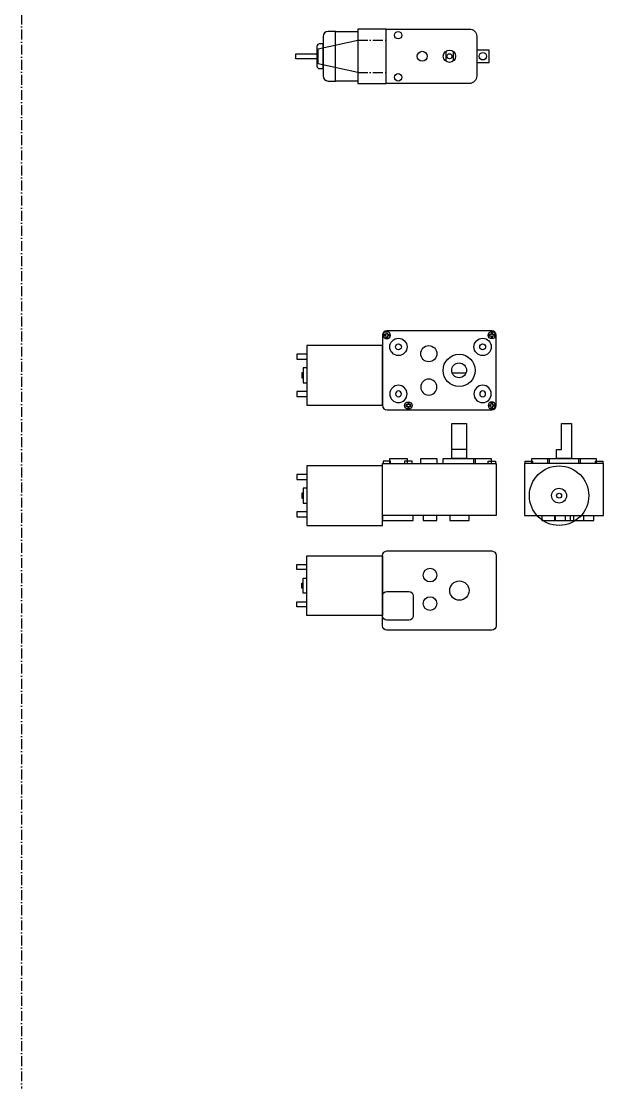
# Model space of a CAD drawing. Header units: millimetres. Extents: x -1110 to 1117, y -1011 to -125.
# Drawn here: x -792 to -556.8, y -1010.8 to -579.6 of the extents above; entities that cross this region are included whole.
import ezdxf

# ---------------------------------------------------------------- set-up
doc = ezdxf.new("R2010")
doc.units = ezdxf.units.MM
doc.header["$MEASUREMENT"] = 0
doc.linetypes.add('DashDot', pattern=[6, 4, -1, 0, -1])
for name, color, linetype, true_color in [('Default', 7, 'Continuous', 0xffffff), ('Gear-box motor$Armicher G-01', 18, 'Continuous', 0x000000), ('Gear-box motor$ZWL-FP 100i', 18, 'Continuous', 0x000000)]:
    doc.layers.add(name, color=color, linetype=linetype, true_color=true_color)

msp = doc.modelspace()

# ---------------------------------------------------------------- linework, layer by layer
at = {"layer": 'Default', "linetype": 'DashDot'}
msp.add_lwpolyline([(-792.03, -125.4), (-792.03, -1010.77)], dxfattribs=at)
at = {"layer": 'Gear-box motor$Armicher G-01'}
for points in [[(-670.11, -585.66), (-670.11, -601.66)], [(-668.11, -603.66), (-665.11, -603.66), (-665.11, -583.66), (-668.11, -583.66)], [(-644.61, -582.66), (-656.11, -582.66), (-656.11, -604.66), (-644.61, -604.66)], [(-611.11, -604.66), (-644.61, -604.66), (-644.61, -582.66), (-611.11, -582.66)], [(-608.11, -585.66), (-608.11, -601.66)], [(-672.61, -589.66), (-672.61, -597.66)], [(-671.61, -598.66), (-670.11, -598.66), (-670.11, -588.66), (-671.61, -588.66)], [(-620.61, -591.66), (-620.61, -595.66)], [(-617.61, -591.66), (-617.61, -595.66)]]:
    msp.add_lwpolyline(points, dxfattribs=at)
for points in [[(-665.11, -583.66), (-656.11, -583.66), (-656.11, -603.66), (-665.11, -603.66)], [(-656.11, -587.16), (-656.11, -600.16), (-672.11, -596.66), (-672.11, -590.66)], [(-681.11, -592.66), (-672.61, -592.66), (-672.61, -594.66), (-681.11, -594.66)], [(-608.11, -591.16), (-608.11, -596.16), (-603.11, -596.16), (-603.11, -591.16)]]:
    msp.add_lwpolyline(points, close=True, dxfattribs=at)
at = {"layer": 'Gear-box motor$Armicher G-01', "linetype": 'DashDot'}
for points in [[(-656.11, -587.16), (-644.61, -587.16)], [(-656.11, -600.16), (-644.61, -600.16)]]:
    msp.add_lwpolyline(points, dxfattribs=at)
at = {"layer": 'Gear-box motor$Armicher G-01'}
for centre, radius in [((-639.81, -585.16), 1.5), ((-630.11, -593.66), 2), ((-619.11, -593.66), 2.5), ((-619.11, -593.66), 1), ((-605.61, -593.66), 1.5), ((-639.81, -602.16), 1.5)]:
    msp.add_circle(centre, radius, dxfattribs=at)
for centre, radius, start, end in [((-668.11, -585.66), 2, 90, 180), ((-671.61, -589.66), 1, 90, 180), ((-671.61, -597.66), 1, 180, 270), ((-668.11, -601.66), 2, 180, 270)]:
    msp.add_arc(centre, radius, start, end, dxfattribs=at)
at = {"layer": 'Gear-box motor$Armicher G-01', "extrusion": (0, 0, -1)}
for centre, start, end in [((611.11, -585.66), 90, 180), ((611.11, -601.66), 180, 270)]:
    msp.add_arc(centre, 3, start, end, dxfattribs=at)
at = {"layer": 'Gear-box motor$ZWL-FP 100i'}
for points in [[(-646.2, -706.37), (-646.2, -734.77)], [(-602, -704.57), (-644.4, -704.57)], [(-600.2, -734.77), (-600.2, -706.37)], [(-676.7, -714.07), (-680.7, -714.07), (-680.7, -716.07), (-676.7, -716.07)], [(-676.7, -719.57), (-678.2, -719.57), (-678.2, -725.57), (-676.7, -725.57)], [(-678.2, -721.57), (-678.7, -721.57), (-678.7, -723.57), (-678.2, -723.57)], [(-618.03, -721.57), (-612.37, -721.57)], [(-676.7, -729.07), (-680.7, -729.07), (-680.7, -731.07), (-676.7, -731.07)], [(-644.4, -736.57), (-602, -736.57)], [(-612.2, -752.59), (-618.2, -752.59)], [(-642.9, -758.19), (-642.9, -757.19), (-645.9, -757.19), (-645.9, -758.19)], [(-643.2, -758.19), (-643.2, -756.19), (-636.2, -756.19), (-636.2, -758.19)], [(-634.2, -758.19), (-634.2, -757.19), (-637.2, -757.19), (-637.2, -758.19)], [(-630.7, -758.19), (-630.7, -756.19), (-624.2, -756.19), (-624.2, -758.19)], [(-621.7, -758.19), (-621.7, -756.19), (-608.7, -756.19), (-608.7, -758.19)], [(-609.2, -758.19), (-609.2, -756.19), (-602.2, -756.19), (-602.2, -758.19)], [(-603.5, -758.19), (-603.5, -757.19), (-600.5, -757.19), (-600.5, -758.19)], [(-588.52, -758.19), (-588.52, -757.19), (-585.52, -757.19), (-585.52, -758.19)], [(-585.82, -758.19), (-585.82, -756.19), (-578.82, -756.19), (-578.82, -758.19)], [(-579.32, -758.19), (-579.32, -756.19), (-566.32, -756.19), (-566.32, -758.19)], [(-566.82, -758.19), (-566.82, -756.19), (-559.82, -756.19), (-559.82, -758.19)], [(-560.12, -758.19), (-560.12, -757.19), (-557.12, -757.19), (-557.12, -758.19)], [(-676.7, -762.69), (-680.7, -762.69), (-680.7, -764.69), (-676.7, -764.69)], [(-678.2, -770.19), (-678.7, -770.19), (-678.7, -772.19), (-678.2, -772.19)], [(-676.7, -768.19), (-678.2, -768.19), (-678.2, -774.19), (-676.7, -774.19)], [(-676.7, -777.69), (-680.7, -777.69), (-680.7, -779.69), (-676.7, -779.69)], [(-646.2, -779.19), (-646.2, -781.19), (-633.7, -781.19), (-633.7, -779.19)], [(-629.7, -779.19), (-629.7, -781.19), (-624.2, -781.19), (-624.2, -779.19)], [(-619, -779.19), (-619, -781.19), (-611.2, -781.19), (-611.2, -779.19)], [(-581.82, -779.19), (-581.82, -781.19), (-576.32, -781.19), (-576.32, -779.19)], [(-576.72, -779.19), (-576.72, -781.19), (-568.92, -781.19), (-568.92, -779.19)], [(-572.42, -779.19), (-572.42, -781.19), (-560.82, -781.19), (-560.82, -779.19)], [(-570.32, -779.19), (-570.32, -781.19), (-564.82, -781.19), (-564.82, -779.19)], [(-646.2, -823.74), (-646.2, -795.34)], [(-644.4, -793.54), (-602, -793.54)], [(-600.2, -795.34), (-600.2, -823.74)], [(-676.7, -801.04), (-680.7, -801.04), (-680.7, -799.04), (-676.7, -799.04)], [(-676.7, -810.54), (-678.2, -810.54), (-678.2, -804.54), (-676.7, -804.54)], [(-678.2, -808.54), (-678.7, -808.54), (-678.7, -806.54), (-678.2, -806.54)], [(-644.4, -809.94), (-635.5, -809.94)], [(-676.7, -816.04), (-680.7, -816.04), (-680.7, -814.04), (-676.7, -814.04)], [(-646.2, -819.74), (-646.2, -811.74)], [(-633.7, -811.74), (-633.7, -819.74)], [(-635.5, -821.54), (-644.4, -821.54)], [(-602, -825.54), (-644.4, -825.54)]]:
    msp.add_lwpolyline(points, dxfattribs=at)
for points in [[(-644.14, -706.63), (-644.14, -707.4), (-644.65, -707.4), (-644.65, -706.63), (-645.43, -706.63), (-645.43, -706.12), (-644.65, -706.12), (-644.65, -705.34), (-644.14, -705.34), (-644.14, -706.12), (-643.37, -706.12), (-643.37, -706.63)], [(-602.25, -706.63), (-602.25, -707.4), (-601.74, -707.4), (-601.74, -706.63), (-600.97, -706.63), (-600.97, -706.12), (-601.74, -706.12), (-601.74, -705.34), (-602.25, -705.34), (-602.25, -706.12), (-603.03, -706.12), (-603.03, -706.63)], [(-646.2, -710.57), (-676.7, -710.57), (-676.7, -734.57), (-646.2, -734.57)], [(-635.44, -734.52), (-635.44, -733.74), (-635.95, -733.74), (-635.95, -734.52), (-636.73, -734.52), (-636.73, -735.03), (-635.95, -735.03), (-635.95, -735.8), (-635.44, -735.8), (-635.44, -735.03), (-634.67, -735.03), (-634.67, -734.52)], [(-602.25, -734.52), (-602.25, -733.74), (-601.74, -733.74), (-601.74, -734.52), (-600.97, -734.52), (-600.97, -735.03), (-601.74, -735.03), (-601.74, -735.8), (-602.25, -735.8), (-602.25, -735.03), (-603.03, -735.03), (-603.03, -734.52)], [(-618.2, -742.09), (-612.2, -742.09), (-612.2, -756.19), (-618.2, -756.19)], [(-573.82, -742.09), (-569.82, -742.09), (-569.82, -756.19), (-575.82, -756.19), (-575.82, -752.59), (-573.82, -752.59)], [(-600.2, -779.19), (-646.2, -779.19), (-646.2, -758.19), (-600.2, -758.19)], [(-588.82, -779.19), (-556.82, -779.19), (-556.82, -758.19), (-588.82, -758.19)], [(-646.2, -759.19), (-676.7, -759.19), (-676.7, -783.19), (-646.2, -783.19)], [(-646.2, -819.54), (-676.7, -819.54), (-676.7, -795.54), (-646.2, -795.54)]]:
    msp.add_lwpolyline(points, close=True, dxfattribs=at)
at = {"layer": 'Gear-box motor$ZWL-FP 100i', "extrusion": (0, 0, -1)}
for centre, radius in [((644.4, -706.37), 1.5), ((627.45, -727.32), 3.25), ((639.7, -730.07), 3.5), ((605.7, -730.07), 3.5), ((639.7, -730.07), 1.2), ((605.7, -730.07), 1.2), ((602, -734.77), 1.5)]:
    msp.add_circle(centre, radius, dxfattribs=at)
at = {"layer": 'Gear-box motor$ZWL-FP 100i'}
for centre, radius in [((-602, -706.37), 1.5), ((-639.7, -711.07), 3.5), ((-639.7, -711.07), 1.2), ((-627.45, -713.82), 3.25), ((-605.7, -711.07), 3.5), ((-605.7, -711.07), 1.2), ((-615.2, -720.57), 6.5), ((-615.2, -720.57), 3), ((-635.7, -734.77), 1.5), ((-574.82, -771.19), 12), ((-574.82, -771.19), 3), ((-574.82, -771.19), 1), ((-626.95, -803.29), 2.75), ((-615.1, -809.54), 3.9), ((-626.95, -814.79), 2.75)]:
    msp.add_circle(centre, radius, dxfattribs=at)
for centre, start, end in [((-644.4, -706.37), 90, 180), ((-602, -706.37), 0, 90), ((-644.4, -734.77), 180, 270), ((-602, -734.77), 270, 0)]:
    msp.add_arc(centre, 1.8, start, end, dxfattribs=at)
at = {"layer": 'Gear-box motor$ZWL-FP 100i', "extrusion": (0, 0, -1)}
for centre, start, end in [((644.4, -795.34), 0, 90), ((602, -795.34), 90, 180), ((644.4, -811.74), 0, 90), ((635.5, -811.74), 90, 180), ((644.4, -819.74), 270, 0), ((635.5, -819.74), 180, 270), ((644.4, -823.74), 270, 0), ((602, -823.74), 180, 270)]:
    msp.add_arc(centre, 1.8, start, end, dxfattribs=at)

doc.saveas('drawing.dxf')
